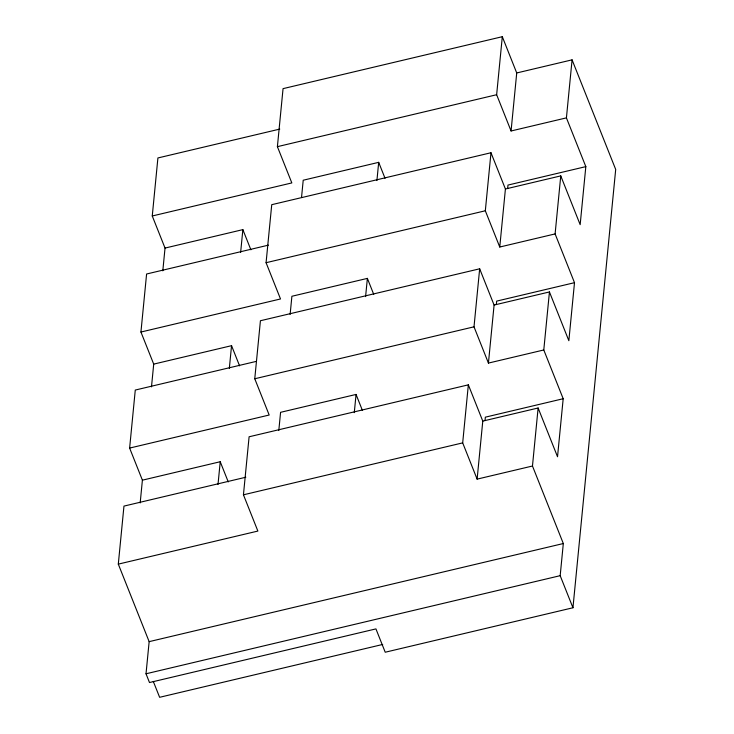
<?xml version="1.0" encoding="UTF-8"?>
<svg xmlns="http://www.w3.org/2000/svg" width="734" height="734" viewBox="0 0 734 734"><rect width="100%" height="100%" fill="white"/><g stroke="black" fill="none" stroke-linecap="round" stroke-linejoin="round"><path stroke-width="1.1" d="M572.08 59.849L566.419 117.871L511.066 130.982L516.727 72.96L572.08 59.849L615.698 169.453L572.951 607.761L385.222 652.232L375.936 628.9L149.497 682.537L146.02 673.784L149.149 641.644L118.302 564.125L123.963 506.102L245.807 477.238M140.176 502.928L142.396 480.174L129.624 448.079L135.276 390.057L256.019 361.449M151.488 386.873L153.709 364.119L140.937 332.034L146.598 274.002L268.442 245.138M162.81 270.828L165.031 248.074L152.259 215.98L157.911 157.957L279.764 129.092M218.007 484.486L220.228 461.732L142.396 480.174M229.329 368.431L231.549 345.677L153.709 364.119M240.642 252.386L242.862 229.632L165.031 248.074M118.302 564.125L257.873 531.067L243.44 494.808L249.101 436.785L468.347 384.845L482.779 421.105L477.118 479.128L532.471 466.017L538.123 407.994L482.779 421.105M129.624 448.079L269.185 415.022L254.762 378.762L260.423 320.74L479.669 268.8L494.092 305.06L488.431 363.082L543.784 349.971L549.445 291.948L494.092 305.06M140.937 332.034L280.507 298.967L266.075 262.708L271.736 204.685L490.982 152.745L505.414 189.005L499.753 247.028L555.106 233.917L560.758 175.894L505.414 189.005M152.259 215.98L291.829 182.922L277.397 146.662L283.058 88.64L502.304 36.7L516.727 72.96M278.801 430.528L280.581 412.324L356.054 394.442L362.403 410.398M290.123 314.473L291.893 296.27L367.376 278.388L373.725 294.352M301.546 197.29L303.215 180.225L378.689 162.342L385.038 178.307M354.283 412.646L356.054 394.442M365.596 296.591L367.376 278.388M376.918 180.546L378.689 162.342M477.118 479.128L462.686 442.877L468.347 384.845M488.431 363.082L474.008 326.823L479.669 268.8M499.753 247.028L485.321 210.777L490.982 152.745M511.066 130.982L496.643 94.723L502.304 36.7M485.018 420.582L485.348 417.169L563.189 398.727L543.784 349.971M496.331 304.527L496.67 301.114L574.502 282.682L555.106 233.917M507.653 188.482L507.983 185.069L585.824 166.627L566.419 117.871M563.189 398.727L557.528 456.75L538.123 407.994M574.502 282.682L568.85 340.704L549.445 291.948M585.824 166.627L580.163 224.659L560.758 175.894M572.951 607.761L560.18 575.676L563.317 543.536L532.471 466.017M277.397 146.662L496.643 94.723M266.075 262.708L485.321 210.777M254.762 378.762L474.008 326.823M243.44 494.808L462.686 442.877M149.149 641.644L563.317 543.536M146.02 673.784L560.18 575.676M382.708 644.452L159.627 697.3L153.287 681.391M242.862 229.632L250.89 249.808M231.549 345.677L239.578 365.853M220.228 461.732L228.256 481.908"/></g></svg>
